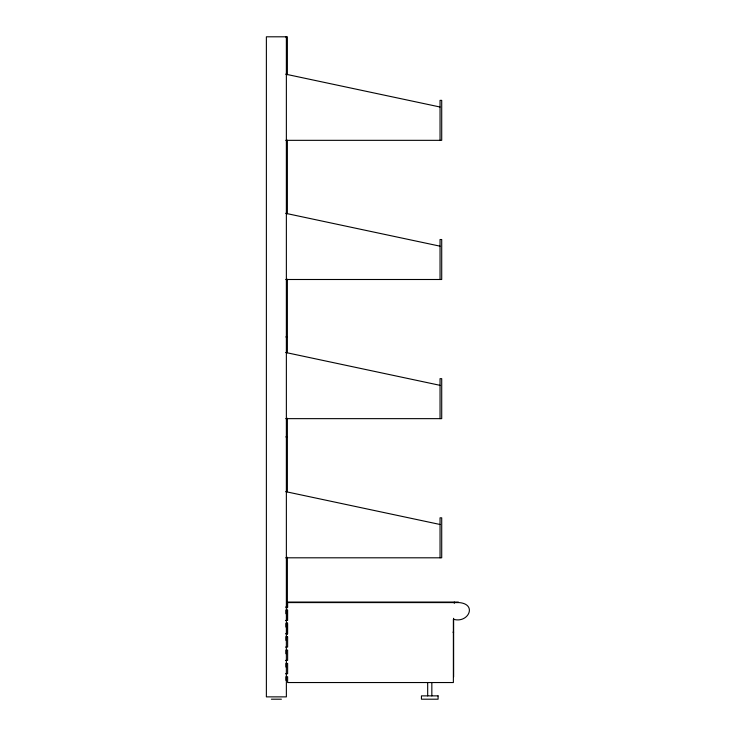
<?xml version="1.0" encoding="UTF-8"?>
<svg xmlns="http://www.w3.org/2000/svg" width="736" height="736" viewBox="0 0 736 736"><rect width="100%" height="100%" fill="white"/><g stroke="black" fill="none" stroke-linecap="round" stroke-linejoin="round"><path stroke-width="1.1" d="M286.368 37.803L286.037 36.8M285.743 140.337L441.71 140.337L441.71 100.354L440.045 100.354L440.045 140.337M285.743 279.496L441.71 279.496L441.71 239.513L440.045 239.513L440.045 279.496M287.371 336.665L286.037 336.665L286.368 337.658M285.743 418.646L441.71 418.646L441.71 378.663L440.045 378.663L440.045 418.646M287.371 436.614L286.037 436.614L286.368 437.616M285.743 557.805L441.71 557.805L441.71 517.822L440.045 517.822L440.045 557.805M458.372 602.057L287.62 602.057L287.62 607.264M287.62 602.582L459.209 602.582C477.664 604.228 468.16 623.751 453.376 619.234L453.376 682.539L287.62 682.539L287.62 676.734L285.954 676.734L285.954 680.395M285.54 607.099L287.62 607.099M285.54 620.42L287.62 620.42L287.62 610.098L285.954 610.098L285.954 613.76M452.962 632.178L453.624 632.178M285.54 633.751L287.62 633.751L287.62 623.42L285.954 623.42L285.954 627.09M286.368 636.52L287.371 636.52M285.54 647.082L287.62 647.082L287.62 636.75L285.954 636.75L285.954 640.412M285.54 660.404L287.62 660.404L287.62 650.081L285.954 650.081L285.954 653.743M285.54 673.734L287.62 673.734L287.62 663.403L285.954 663.403L285.954 667.074M271.382 699.2L281.373 699.2M285.688 74.18L440.045 107.014M285.688 213.33L440.045 246.174M285.688 352.489L440.045 385.333M285.688 491.639L440.045 524.483M454.296 602.057L454.296 603.299M453.624 618.304L453.624 676.945M431.839 682.539L431.839 695.87M427.68 682.539L427.68 695.87M287.371 74.713L287.371 36.8L266.377 36.8L266.377 696.872L286.368 696.872L286.368 36.8M287.371 140.199L287.371 213.725M287.371 279.22L287.371 352.746M287.371 418.232L287.371 491.758M287.371 557.253L287.371 607.798M287.371 610.098L287.371 620.439M287.371 622.739L287.371 634.22M438.086 695.87L421.443 695.87L421.443 699.2L438.086 699.2L438.086 695.87"/></g></svg>
